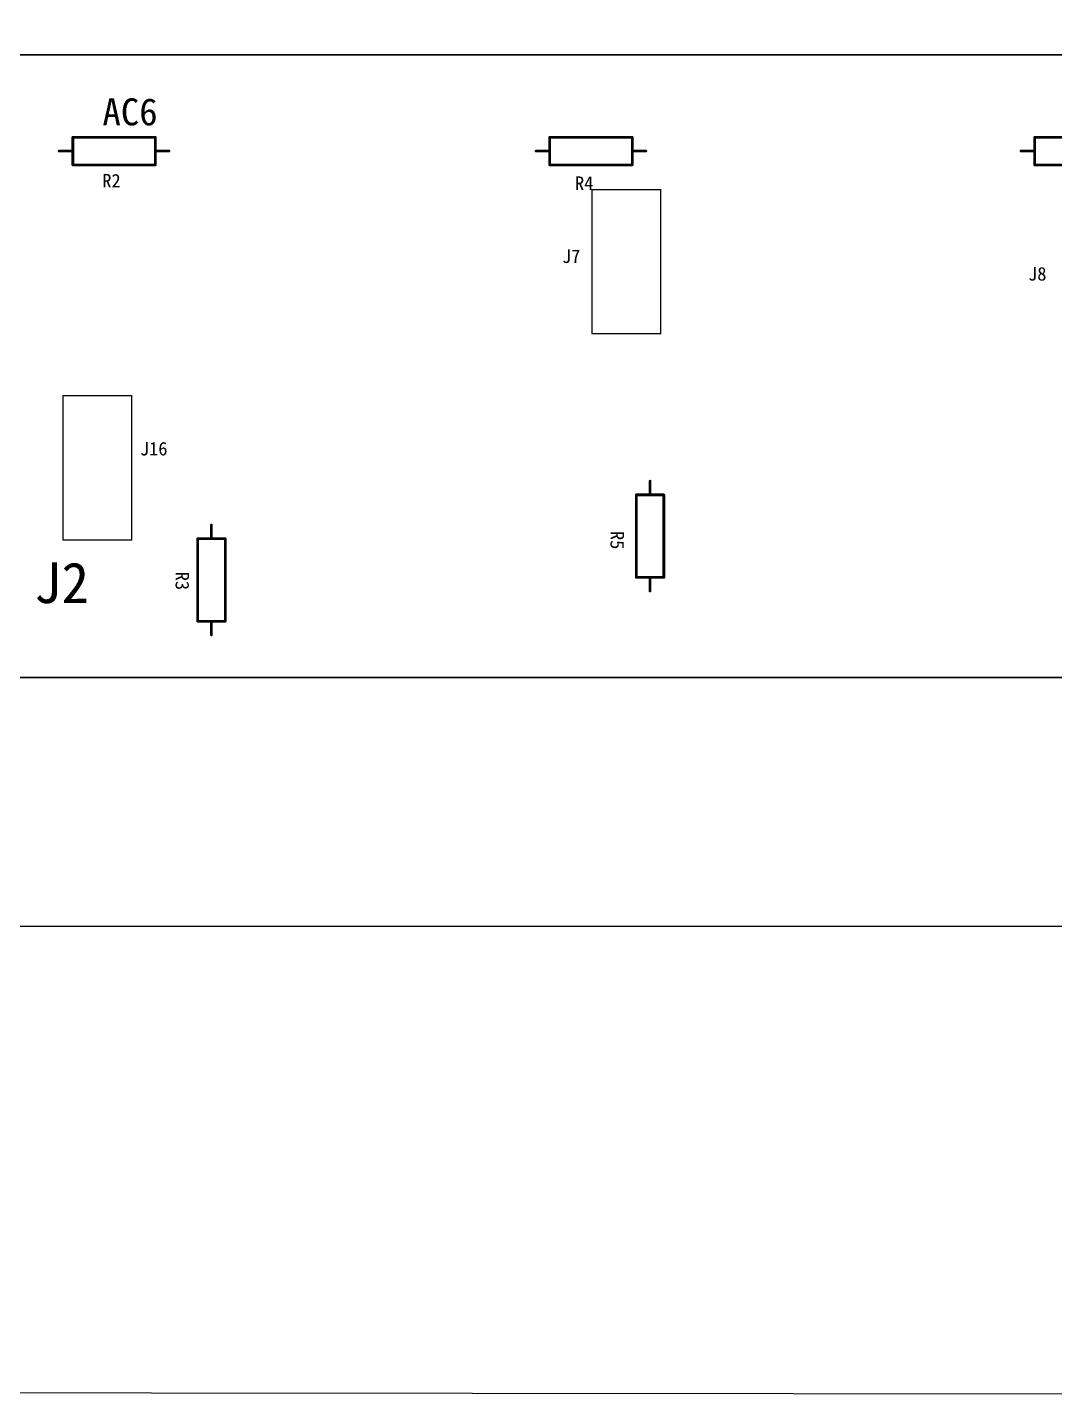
# Model space of a CAD drawing. Extents: x 741 to 1239, y 376 to 572.
# Drawn here: x 850.1 to 926.1, y 376.3 to 477.6 of the extents above; entities that cross this region are included whole.
import ezdxf

# ---------------------------------------------------------------- set-up
doc = ezdxf.new("R2010")
doc.units = 0
doc.header["$MEASUREMENT"] = 0
doc.layers.get('0').update_dxf_attribs({"linetype": 'CONTINUOUS'})
doc.layers.get('Defpoints').update_dxf_attribs({"linetype": 'CONTINUOUS'})
doc.layers.add('BOTTOMOVERLAY', color=7, linetype='CONTINUOUS')
doc.layers.add('KEEPOUTLAYER', color=6, linetype='CONTINUOUS')
doc.styles.get("Standard").update_dxf_attribs({"font": ''})
doc.styles.get('Standard').set_extended_font_data('SimSun')
doc.dimstyles.get("Standard").update_dxf_attribs({"dimtxt": 0.18, "dimasz": 0.18, "dimexe": 0.18, "dimexo": 0.0625, "dimgap": 0.09, "dimtad": 0, "dimtih": 1, "dimtoh": 1, "dimdec": 4, "dimzin": 0, "dimdsep": 46, "dimtxsty": 'Standard', "dimcen": 0.09, "dimadec": 0, "dimazin": 0, "dimtfac": 1, "dimtdec": 4, "dimtofl": 0, "dimtmove": 0, "dimatfit": 0, "dimfxl": 1, "dimtolj": 1, "dimtzin": 0, "dimarcsym": 0})

# ---------------------------------------------------------------- blocks, each defined once
blk = doc.blocks.new('2_4_2_54_B_8')
at = {"layer": 'BOTTOMOVERLAY', "const_width": 0.1}
for points in [[(3.81, 9.14), (-1.27, 9.14)], [(-1.27, 9.14), (-1.27, -1.52)], [(3.81, 9.14), (3.81, -1.52)], [(3.81, -1.52), (-1.27, -1.52)]]:
    blk.add_lwpolyline(points, dxfattribs=at)
at = {"layer": 'BOTTOMOVERLAY', "const_width": 0.05}
for points in [[(-1.29, 9.14, 1), (-1.25, 9.14, 1)], [(-1.29, 9.14, 1), (-1.25, 9.14, 1)], [(3.79, 9.14, 1), (3.83, 9.14, 1)], [(3.79, 9.14, 1), (3.83, 9.14, 1)], [(-1.29, -1.52, 1), (-1.25, -1.52, 1)], [(-1.29, -1.52, 1), (-1.25, -1.52, 1)], [(3.79, -1.52, 1), (3.83, -1.52, 1)], [(3.79, -1.52, 1), (3.83, -1.52, 1)]]:
    blk.add_lwpolyline(points, format="xyb", close=True, dxfattribs=at)
blk = doc.blocks.new('2_4_2_54_B_10')
at = {"layer": 'BOTTOMOVERLAY', "const_width": 0.1}
for points in [[(3.81, 9.14), (-1.27, 9.14)], [(-1.27, 9.14), (-1.27, -1.52)], [(3.81, 9.14), (3.81, -1.52)], [(3.81, -1.52), (-1.27, -1.52)]]:
    blk.add_lwpolyline(points, dxfattribs=at)
at = {"layer": 'BOTTOMOVERLAY', "const_width": 0.05}
for points in [[(-1.29, 9.14, 1), (-1.25, 9.14, 1)], [(-1.29, 9.14, 1), (-1.25, 9.14, 1)], [(3.79, 9.14, 1), (3.83, 9.14, 1)], [(3.79, 9.14, 1), (3.83, 9.14, 1)], [(-1.29, -1.52, 1), (-1.25, -1.52, 1)], [(-1.29, -1.52, 1), (-1.25, -1.52, 1)], [(3.79, -1.52, 1), (3.83, -1.52, 1)], [(3.79, -1.52, 1), (3.83, -1.52, 1)]]:
    blk.add_lwpolyline(points, format="xyb", close=True, dxfattribs=at)
blk = doc.blocks.new('AXIAL_0_4_____3_B_101')
at = {"layer": 'BOTTOMOVERLAY', "const_width": 0.2}
for points in [[(-3.05, 1.02), (-3.05, -1.02)], [(-3.05, 1.02), (3.05, 1.02)], [(3.05, 1.02), (3.05, -1.02)], [(-4.06, 0), (-3.05, 0)], [(3.05, 0), (4.06, 0)], [(-3.05, -1.02), (3.05, -1.02)]]:
    blk.add_lwpolyline(points, dxfattribs=at)
at = {"layer": 'BOTTOMOVERLAY', "const_width": 0.1}
for points in [[(-3.1, 1.02, 1), (-3, 1.02, 1)], [(-3.1, 1.02, 1), (-3, 1.02, 1)], [(3, 1.02, 1), (3.1, 1.02, 1)], [(3, 1.02, 1), (3.1, 1.02, 1)], [(-4.11, 0, 1), (-4.01, 0, 1)], [(-3.1, 0, 1), (-3, 0, 1)], [(3, 0, 1), (3.1, 0, 1)], [(4.01, 0, 1), (4.11, 0, 1)], [(-3.1, -1.02, 1), (-3, -1.02, 1)], [(-3.1, -1.02, 1), (-3, -1.02, 1)], [(3, -1.02, 1), (3.1, -1.02, 1)], [(3, -1.02, 1), (3.1, -1.02, 1)]]:
    blk.add_lwpolyline(points, format="xyb", close=True, dxfattribs=at)
blk = doc.blocks.new('AXIAL_0_4_____4_B_102')
at = {"layer": 'BOTTOMOVERLAY', "const_width": 0.2}
for points in [[(3.05, 1.02), (-3.05, 1.02)], [(-3.05, 1.02), (-3.05, -1.02)], [(3.05, 1.02), (3.05, -1.02)], [(-3.05, 0), (-4.06, 0)], [(4.06, 0), (3.05, 0)], [(3.05, -1.02), (-3.05, -1.02)]]:
    blk.add_lwpolyline(points, dxfattribs=at)
at = {"layer": 'BOTTOMOVERLAY', "const_width": 0.1}
for points in [[(-3.1, 1.02, 1), (-3, 1.02, 1)], [(-3.1, 1.02, 1), (-3, 1.02, 1)], [(3, 1.02, 1), (3.1, 1.02, 1)], [(3, 1.02, 1), (3.1, 1.02, 1)], [(-4.11, 0, 1), (-4.01, 0, 1)], [(-3.1, 0, 1), (-3, 0, 1)], [(3, 0, 1), (3.1, 0, 1)], [(4.01, 0, 1), (4.11, 0, 1)], [(-3.1, -1.02, 1), (-3, -1.02, 1)], [(-3.1, -1.02, 1), (-3, -1.02, 1)], [(3, -1.02, 1), (3.1, -1.02, 1)], [(3, -1.02, 1), (3.1, -1.02, 1)]]:
    blk.add_lwpolyline(points, format="xyb", close=True, dxfattribs=at)
blk = doc.blocks.new('AXIAL_0_4_____2_B_103')
at = {"layer": 'BOTTOMOVERLAY', "const_width": 0.2}
for points in [[(-3.05, 1.02), (3.05, 1.02)], [(-3.05, -1.02), (-3.05, 1.02)], [(3.05, -1.02), (3.05, 1.02)], [(-4.06, 0), (-3.05, 0)], [(3.05, 0), (4.06, 0)], [(-3.05, -1.02), (3.05, -1.02)]]:
    blk.add_lwpolyline(points, dxfattribs=at)
at = {"layer": 'BOTTOMOVERLAY', "const_width": 0.1}
for points in [[(-3.1, 1.02, 1), (-3, 1.02, 1)], [(-3.1, 1.02, 1), (-3, 1.02, 1)], [(3, 1.02, 1), (3.1, 1.02, 1)], [(3, 1.02, 1), (3.1, 1.02, 1)], [(-4.11, 0, 1), (-4.01, 0, 1)], [(-3.1, 0, 1), (-3, 0, 1)], [(3, 0, 1), (3.1, 0, 1)], [(4.01, 0, 1), (4.11, 0, 1)], [(-3.1, -1.02, 1), (-3, -1.02, 1)], [(-3.1, -1.02, 1), (-3, -1.02, 1)], [(3, -1.02, 1), (3.1, -1.02, 1)], [(3, -1.02, 1), (3.1, -1.02, 1)]]:
    blk.add_lwpolyline(points, format="xyb", close=True, dxfattribs=at)
blk = doc.blocks.new('AXIAL_0_4_____4_B_104')
at = {"layer": 'BOTTOMOVERLAY', "const_width": 0.2}
for points in [[(-3.05, 1.02), (-3.05, -1.02)], [(3.05, 1.02), (-3.05, 1.02)], [(3.05, 1.02), (3.05, -1.02)], [(-3.05, 0), (-4.06, 0)], [(4.06, 0), (3.05, 0)], [(3.05, -1.02), (-3.05, -1.02)]]:
    blk.add_lwpolyline(points, dxfattribs=at)
at = {"layer": 'BOTTOMOVERLAY', "const_width": 0.1}
for points in [[(-3.1, 1.02, 1), (-3, 1.02, 1)], [(-3.1, 1.02, 1), (-3, 1.02, 1)], [(3, 1.02, 1), (3.1, 1.02, 1)], [(3, 1.02, 1), (3.1, 1.02, 1)], [(-4.11, 0, 1), (-4.01, 0, 1)], [(-3.1, 0, 1), (-3, 0, 1)], [(3, 0, 1), (3.1, 0, 1)], [(4.01, 0, 1), (4.11, 0, 1)], [(-3.1, -1.02, 1), (-3, -1.02, 1)], [(-3.1, -1.02, 1), (-3, -1.02, 1)], [(3, -1.02, 1), (3.1, -1.02, 1)], [(3, -1.02, 1), (3.1, -1.02, 1)]]:
    blk.add_lwpolyline(points, format="xyb", close=True, dxfattribs=at)
blk = doc.blocks.new('AXIAL_0_4_____4_B_105')
at = {"layer": 'BOTTOMOVERLAY', "const_width": 0.2}
for points in [[(-3.05, 1.02), (-3.05, -1.02)], [(3.05, 1.02), (-3.05, 1.02)], [(3.05, 1.02), (3.05, -1.02)], [(-3.05, 0), (-4.06, 0)], [(4.06, 0), (3.05, 0)], [(3.05, -1.02), (-3.05, -1.02)]]:
    blk.add_lwpolyline(points, dxfattribs=at)
at = {"layer": 'BOTTOMOVERLAY', "const_width": 0.1}
for points in [[(-3.1, 1.02, 1), (-3, 1.02, 1)], [(-3.1, 1.02, 1), (-3, 1.02, 1)], [(3, 1.02, 1), (3.1, 1.02, 1)], [(3, 1.02, 1), (3.1, 1.02, 1)], [(-4.11, 0, 1), (-4.01, 0, 1)], [(-3.1, 0, 1), (-3, 0, 1)], [(3, 0, 1), (3.1, 0, 1)], [(4.01, 0, 1), (4.11, 0, 1)], [(-3.1, -1.02, 1), (-3, -1.02, 1)], [(-3.1, -1.02, 1), (-3, -1.02, 1)], [(3, -1.02, 1), (3.1, -1.02, 1)], [(3, -1.02, 1), (3.1, -1.02, 1)]]:
    blk.add_lwpolyline(points, format="xyb", close=True, dxfattribs=at)
blk = doc.blocks.new('_Open90')
at = {"color": 0, "linetype": 'ByBlock', "lineweight": -2}
for p, q in [((0, 0), (-1, 0)), ((-0.5, 0.5), (0, 0)), ((0, 0), (-0.5, -0.5))]:
    blk.add_line(p, q, dxfattribs=at)
blk = doc.blocks.new('*D1161')
at = {"color": 0, "linetype": 'Continuous', "lineweight": -2}
for p, q in [((794.01, 429.55), (794.01, 411)), ((1129.06, 429.53), (1129.06, 411)), ((794.19, 411.18), (959.06, 411.18)), ((1128.88, 411.18), (964, 411.18))]:
    blk.add_line(p, q, dxfattribs=at)
at = {"layer": 'Defpoints', "color": 0, "linetype": 'Continuous'}
for p in [(794.01, 429.61), (1129.06, 429.59), (1129.06, 411.18)]:
    blk.add_point(p, dxfattribs=at)
at = {"color": 0, "linetype": 'Continuous', "lineweight": -2, "xscale": 0.18, "yscale": 0.18, "zscale": 0.18, "rotation": 180}
blk.add_blockref('_Open90', (794.01, 411.18), dxfattribs=at)
at = {"color": 0, "linetype": 'Continuous', "lineweight": -2, "xscale": 0.18, "yscale": 0.18, "zscale": 0.18}
blk.add_blockref('_Open90', (1129.06, 411.18), dxfattribs=at)
at = {"color": 6, "linetype": 'Continuous', "insert": (961.53, 411.18), "char_height": 1.5, "attachment_point": 5}
blk.add_mtext('\\A1;335', dxfattribs=at)

msp = doc.modelspace()

# ---------------------------------------------------------------- linework, layer by layer
at = {"linetype": 'Continuous'}
msp.add_lwpolyline([(740.61, 572.19), (1238.96, 571.5), (1238.96, 376.28), (740.61, 376.8)], close=True, dxfattribs=at)
at = {"layer": 'KEEPOUTLAYER', "const_width": 0.127}
for points in [[(1129.03, 475.57), (794.03, 475.57)], [(1129.03, 429.57), (794.03, 429.57)]]:
    msp.add_lwpolyline(points, dxfattribs=at)

# ---------------------------------------------------------------- block references
at = {"xscale": -1}
for name, p, rotation in [('AXIAL_0_4_____4_B_104', (856.51, 468.46), 180), ('AXIAL_0_4_____4_B_102', (891.77, 468.46), 180), ('AXIAL_0_4_____4_B_105', (927.63, 468.46), 180), ('2_4_2_54_B_8', (893.12, 464.1), 180), ('2_4_2_54_B_10', (854, 448.86), 180), ('AXIAL_0_4_____2_B_103', (896.14, 440.01), 270), ('AXIAL_0_4_____3_B_101', (863.71, 436.77), 270)]:
    msp.add_blockref(name, p, dxfattribs=dict(at, rotation=rotation))

# ---------------------------------------------------------------- texts
at = {"layer": 'BOTTOMOVERLAY'}
for s, height, p in [('AC6', 2, (855.65, 470.36)), ('R2', 1, (855.64, 465.77)), ('R4', 1, (890.59, 465.59)), ('J7', 1, (889.63, 460.19)), ('J8', 1, (924.09, 458.89)), ('J16', 1, (858.42, 445.97)), ('J2', 3, (850.58, 435.06))]:
    msp.add_text(s, height=height, dxfattribs=at).set_placement(p)
for s, p in [('R5', (893.22, 440.39)), ('R3', (861.06, 437.38))]:
    msp.add_text(s, height=1, rotation=270, dxfattribs=at).set_placement(p)

# ---------------------------------------------------------------- dimensions: what is measured, and where the dimension line sits
at = {"color": 6, "linetype": 'Continuous'}
dim = msp.add_linear_dim(base=(1129.06, 411.18), p1=(794.01, 429.61), p2=(1129.06, 429.59), dimstyle='Standard', override={"dimtxt": 1.5, "dimgap": 1, "dimdec": 0, "dimblk1": 'Open90', "dimblk2": 'Open90', "dimsah": 1, "dimclrt": 6, "dimatfit": 3}, dxfattribs=at)
dim.commit()
dim.dimension.update_dxf_attribs({"geometry": '*D1161', "text_midpoint": (961.53, 411.18)})

doc.saveas('drawing.dxf')
